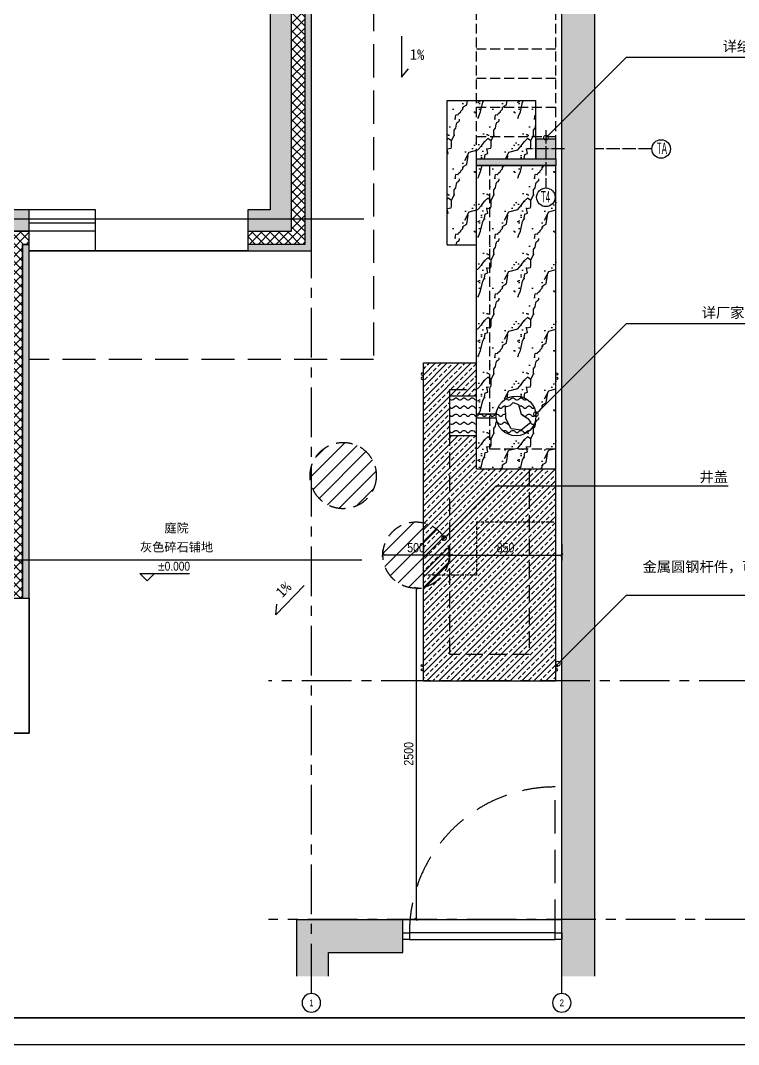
# Model space of a CAD drawing. Extents: x 9928 to 93764, y -101273 to -34887.
# Drawn here: x 26047 to 31467, y -70437 to -62708 of the extents above; entities that cross this region are included whole.
import ezdxf
from ezdxf import colors
from ezdxf.entities.mleader import LeaderData, LeaderLine
from ezdxf.enums import TextEntityAlignment as Align
from ezdxf.math import Vec2, Vec3

# ---------------------------------------------------------------- set-up
doc = ezdxf.new("R2010")
doc.units = 0
doc.header["$LTSCALE"] = 1000
doc.header["$MEASUREMENT"] = 0
for name, pattern in [('CENTER', [2, 1.25, -0.25, 0.25, -0.25]), ('DASH', [0.35, 0.25, -0.1]), ('DOTE', [2.4200000000000004, 2, -0.2, 0.02, -0.2]), ('HIDDEN', [0.375, 0.25, -0.125])]:
    doc.linetypes.add(name, pattern=pattern)
doc.layers.add('_0', color=7, linetype='Continuous', lineweight=25)
for name, color, linetype in [('A', 163, 'CENTER'), ('A-ANNO-DIMS', 6, 'Continuous'), ('A-ANNO-NOTE', 4, 'Continuous'), ('A-ANNO-SYMB', 4, 'Continuous'), ('A-DOOR-FULL', 25, 'Continuous'), ('A-DOOR-SWNG', 21, 'HIDDEN'), ('A-FLOR-HRAL', 42, 'Continuous'), ('A-FLOR-OVHD', 111, 'HIDDEN'), ('A-FLOR-STRS', 54, 'Continuous'), ('A-FURN-PATT-251', 251, 'Continuous'), ('A-PRTN-PRHT', 216, 'Continuous'), ('A-SECT-005', 5, 'Continuous'), ('A-SECT-PATT-250', 250, 'Continuous'), ('A-WALL-FULL', 5, 'Continuous'), ('GL', 131, 'Continuous'), ('S-COLS', 5, 'Continuous'), ('S-GRID-IDEN', 4, 'Continuous'), ('SPACE_HATCH', 8, 'Continuous'), ('设备', 150, 'Continuous')]:
    doc.layers.add(name, color=color, linetype=linetype)
doc.layers.add('A-ANNO-NPLT', color=250, linetype='Continuous', plot=False)
doc.styles.add('DIM', font='ARIALN.TTF')
doc.styles.add('DIM_T3', font='ARIALN.TTF')
doc.styles.add('EN', font='ARIALN.TTF')
doc.styles.add('EN1', font='ARIALN.TTF')
doc.styles.add('MATERAL LIST-A1$0$MATERAL LIST-A1$0$EN1', font='ARIALN.TTF', dxfattribs={"height": 2.5})
doc.styles.get("Standard").update_dxf_attribs({"font": 'gbenor.shx', "bigfont": 'gbcbig.shx'})
doc.dimstyles.new('_TCH_ARCH&&20', dxfattribs={"dimtxt": 70, "dimasz": 20, "dimexe": 40, "dimexo": 40, "dimgap": 20, "dimtad": 1, "dimdec": 0, "dimzin": 0, "dimdsep": 46, "dimtxsty": 'DIM_T3', "dimblk": 'ARCHTICK', "dimcen": 0.09, "dimclrd": 6, "dimclre": 6, "dimclrt": 6, "dimazin": 2, "dimtfac": 1, "dimtdec": 0, "dimtix": 1, "dimtmove": 2, "dimatfit": 3, "dimfxl": 100, "dimfxlon": 1, "dimtolj": 1, "dimtzin": 0, "dimarcsym": 0})
pattern_1 = [(135, (672692.5718079081, -481348.9281576447), (-33.67596045400934, -33.67596045400931), []), (225, (672692.5718079081, -481348.9281576447), (33.67596045400931, -33.67596045400934), [])]

# ---------------------------------------------------------------- blocks, each defined once
blk = doc.blocks.new('DFGHFGH')
at = {"layer": 'A-ANNO-NOTE'}
blk.add_line((367305.1398578188, -290440.9322676747), (368431.1351320925, -290440.9322676747), dxfattribs=at)
blk.add_lwpolyline([(367305.1398578188, -290440.9322676747), (367471.3898578179, -290607.1822676723), (367637.6398578185, -290440.9322676747)], dxfattribs=at)
at = {"layer": 'A-ANNO-NOTE', "style": 'EN'}
blk.add_attdef('±0.000', (367715.9070768903, -290376.4003505729), '', height=200, dxfattribs=at)
blk = doc.blocks.new('_DotSmall')
at = {"color": 0, "linetype": 'ByBlock', "const_width": 0.5}
blk.add_lwpolyline([(-0.0625, 0, 1), (0.0625, 0, 1)], format="xyb", close=True, dxfattribs=at)
blk = doc.blocks.new('dooe')
at = {"layer": 'A-DOOR-FULL', "color": 251}
for points in [[(11219.12877737319, -62042.03783874302), (11269.12877737319, -62042.03783874302), (11269.12877737319, -62092.03783874302), (11219.12877737319, -62092.03783874302)], [(11269.12877737319, -62092.03783874302), (12369.12879080161, -62092.03783874302), (12369.12879080161, -62042.03783874302), (11269.12877737319, -62042.03783874302)], [(12369.12879080161, -62042.03783874302), (12419.12879080161, -62042.03783874302), (12419.12879080161, -62092.03783874302), (12369.12879080161, -62092.03783874302)]]:
    blk.add_lwpolyline(points, close=True, dxfattribs=at)
at = {"layer": 'A-DOOR-SWNG', "color": 251}
blk.add_line((12369.12879080161, -62042.03783874302), (12369.12879080161, -60942.0378253146), dxfattribs=at)
blk.add_arc((12369.12879080161, -62042.03783874302), 1100.000013428424, 90, 180, dxfattribs=at)
blk = doc.blocks.new('alsidufhaSD9F83')
at = {"layer": 'A-FLOR-HRAL', "color": 1}
for centre in [(18134.90422917083, -88276.09033610918), (18134.90422917083, -88308.09033610918)]:
    blk.add_circle(centre, 8, dxfattribs=at)
blk = doc.blocks.new('asldiufhasdfaser9r')
at = {"layer": 'A-FURN-PATT-251'}
h = blk.add_hatch(dxfattribs=at)
h.set_pattern_fill('ANSI37', color=256, scale=30, angle=89.99999999999999)
h.set_pattern_definition(pattern_1)
h.paths.add_polyline_path([(39038.91674408416, -82317.09193252161), (39038.91674408369, -84997.09025850653), (38708.91674408416, -84997.09025850653), (38708.91674408416, -85097.09025850653), (39138.91674408416, -85097.09025850653), (39138.91674408416, -82317.08858449146)])
h = blk.add_hatch(color=256, dxfattribs=at)
h.dxf.hatch_style = 1
h.paths.add_polyline_path([(39038.91674408416, -84997.09025850653), (39038.91674408416, -82317.09025850653), (38878.91674408416, -82317.09025850653), (38878.91674408416, -84837.09025850653), (38708.91674408416, -84837.09025850653), (38708.91674408416, -84997.09025850653)])
h = blk.add_hatch(color=256, dxfattribs=at)
h.dxf.hatch_style = 1
h.paths.add_polyline_path([(39138.91674408416, -85097.09025850653), (38708.91674408416, -85097.09025850653), (38708.91674408416, -85147.09025850653), (39188.91674408416, -85147.09025850653), (39188.91674408416, -82317.09025850653), (39138.91674408416, -82317.09025850653)])
h = blk.add_hatch(color=256, dxfattribs=at)
h.dxf.hatch_style = 1
h.paths.add_polyline_path([(36908.91674408404, -84997.09025850653), (37058.91674408404, -84997.090258507), (37058.91674408404, -84837.090258507), (36708.91674408404, -84837.09025850653), (36708.91674408404, -87767.09025850653), (36908.91674408404, -87767.09025850653)])
h = blk.add_hatch(dxfattribs=at)
h.set_pattern_fill('ANSI37', color=256, scale=30, angle=89.99999999999999)
h.set_pattern_definition(pattern_1)
h.paths.add_polyline_path([(37058.91674408404, -85097.09025850653), (37058.91674408404, -84997.090258507), (36908.91674408404, -84997.090258507), (36908.91674408416, -87767.09025850653), (37008.91674408404, -87767.09025850653), (37008.91674408404, -85097.09025850653)])
h = blk.add_hatch(color=256, dxfattribs=at)
h.dxf.hatch_style = 1
h.paths.add_polyline_path([(37058.91674408404, -85097.09025850653), (37008.91674408404, -85097.09025850653), (37008.91674408404, -87767.09025850653), (37058.91674408404, -87767.09025850653)])
for p, q in [((37558.91674408416, -84837.090258507), (37058.91674408404, -84837.090258507)), ((37558.91674408416, -85147.09025850653), (37558.91674408416, -84837.090258507)), ((38708.91674408416, -84837.09025850653), (38708.91674408416, -85147.09025850653)), ((37558.91674408416, -84937.090258507), (37058.91674408404, -84937.090258507)), ((37558.91674408416, -84997.090258507), (37058.91674408404, -84997.090258507)), ((38708.91674408416, -85147.09025850653), (37058.91674408404, -85147.09025850653))]:
    blk.add_line(p, q, dxfattribs=at)
for points in [[(39038.91674408416, -84997.09025850653), (39038.91674408416, -82317.09025850653), (38878.91674408416, -82317.09025850653), (38878.91674408416, -84837.09025850653), (38708.91674408416, -84837.09025850653), (38708.91674408416, -84997.09025850653)], [(39138.91674408416, -85097.09025850653), (38708.91674408416, -85097.09025850653), (38708.91674408416, -85147.09025850653), (39188.91674408416, -85147.09025850653), (39188.91674408416, -82317.09025850653), (39138.91674408416, -82317.09025850653)], [(36908.91674408404, -84997.09025850653), (37058.91674408404, -84997.090258507), (37058.91674408404, -84837.090258507), (36708.91674408404, -84837.09025850653), (36708.91674408404, -87767.09025850653), (36908.91674408404, -87767.09025850653)], [(37058.91674408404, -85097.09025850653), (37008.91674408404, -85097.09025850653), (37008.91674408404, -87767.09025850653), (37058.91674408404, -87767.09025850653)]]:
    blk.add_lwpolyline(points, close=True, dxfattribs=at)
for points in [[(37058.91674408404, -85097.09025850653), (37058.91674408404, -84997.090258507), (36908.91674408404, -84997.090258507), (36908.91674408416, -87767.09025850653), (37008.91674408404, -87767.09025850653), (37008.91674408404, -85097.09025850653), (37058.91674408404, -85097.09025850653)], [(37058.91674408404, -87767.09025850653), (37058.91674408404, -88787.09025850653), (36301.91840801075, -88787.09025850653)]]:
    blk.add_lwpolyline(points, dxfattribs=at)
blk = doc.blocks.new('zw2')
at = {"layer": 'SPACE_HATCH'}
h = blk.add_hatch(color=256, dxfattribs=at)
h.dxf.hatch_style = 1
h.paths.add_polyline_path([(41709.29113947239, -78137.23326459917), (41859.29113947239, -78137.23326459917), (41859.29113947239, -77987.23326459917), (41709.29113947239, -77987.23326459917)])
at = {"layer": 'S-COLS'}
blk.add_lwpolyline([(41709.29113947239, -78137.23326459917), (41859.29113947239, -78137.23326459917), (41859.29113947239, -77987.23326459917), (41709.29113947239, -77987.23326459917)], close=True, dxfattribs=at)
blk = doc.blocks.new('alisdhuflaisduhfalsidfhu')
at = {"layer": 'A-FURN-PATT-251'}
h = blk.add_hatch(color=256, dxfattribs=at)
h.dxf.hatch_style = 1
h.paths.add_polyline_path([(42419.12879080161, -90621.12935117446), (42669.12879080161, -90621.12935117444), (42669.12879080161, -77792.09036217959), (42419.12879080161, -77792.09038825001)])
h = blk.add_hatch(dxfattribs=at)
h.set_pattern_fill('大理石', color=256, scale=100)
h.set_pattern_definition([(41.98721249999999, (249.9999989999997, 34.28571300000476), (599.99999117812, 450.0000098416756), [9.609732, -2008.43385]), (68.19859050000001, (107.1428579999993, 19.28571300000476), (299.999999816932, 900.0000004074368), [34.618917, -2388.70524]), (60.9453959, (99.99999899999966, 2.142857999999251), (299.9999798728709, 450.0000127730017), [14.708043, -3073.9809]), (90, (107.1428579999993, 15), (300, -1.83697019872103e-14), [4.285713, -445.71426]), (71.5650511, (247.1428559999986, 25.71428699999524), (6.053691548046913e-07, 450.0000009247225), [9.035079, -939.6482100000001]), (171.469234, (247.1428559999986, 25.71428699999524), (-299.9999990186287, 2.784009117684505e-06), [14.445534, -3019.1166]), (79.2157021, (227.1428579999993, -2.142840000000433), (300.0000014901249, 1800.00000083226), [30.53937, -3176.0943]), (62.13299610000001, (1.428570000000036, 135), (1199.999985418249, 2250.000008799872), [70.294569, -14691.5649]), (0, (5.748825000002398, 200.9781119999971), (0, 450), [0, -300]), (64.9831065, (200.0000010000003, 282.8571420000007), (600.0000015219837, 1349.999999089018), [47.29413, -4918.5894]), (81.43911040000002, (315.7142850000018, 105), (599.9999989669757, 4049.999974461226), [67.177044, -14040.0018]), (82.8749836, (150, 145.7142869999952), (299.9999819763067, 2250.000002253861), [34.55253299999966, -7221.479399999956]), (76.75948000000002, (120, 51.42857099999674), (300.0000029161208, 1349.999998961935), [74.846781, -7784.065200000001]), (0, (73.23301799999899, 51.6482279999982), (0, 450), [0, -300]), (0, (78.05337599999984, 46.83111899999494), (0, 450), [0, -300]), (0, (111.795428999998, 70.91660100000445), (0, 450), [0, -300]), (0, (102.154892999999, 123.9046170000001), (0, 450), [0, -300]), (59.0362434, (137.1428579999993, 124.2857130000048), (299.9999761029042, 450.0000129045423), [24.98979299999982, -5222.866799999955]), (0, (149.9709299999995, 144.8833379999996), (0, 450), [0, -300]), (0, (111.795428999998, 128.7217260000034), (0, 450), [0, -300]), (0, (126.2563200000004, 157.6242539999948), (0, 450), [0, -300]), (0, (111.795428999998, 114.2704620000004), (0, 450), [0, -300]), (50.1944289, (285.7142850000018, 83.57142900000326), (300.0000002179789, 450.0000001953454), [11.157501, -2331.9174]), (90, (285.7142850000018, 70.71428699999524), (300, -1.83697019872103e-14), [12.857142, -437.1428400000001]), (43.6677801, (270, 55.71428699999524), (900.0000006804898, 899.9999982448678), [21.724152, -4540.3476]), (90, (270, 51.42857099999674), (300, -1.83697019872103e-14), [4.285713, -445.71426]), (39.805571, (257.1428579999993, 40.71428699999524), (599.9999856746831, 450.0000177069564), [16.73624999999982, -3497.876099999978]), (0, (213.0217649999977, 70.91660100000445), (0, 450), [0, -300]), (0, (286.3716600000007, 84.50926800000161), (0, 450), [0, -300]), (0, (286.3716600000007, 84.50926800000161), (0, 450), [0, -300]), (29.35775349999999, (292.8571440000014, 92.14285799999925), (899.9999981779935, 450.0000026611431), [26.225085, -2727.40887]), (0, (285.3263159999988, 114.2704620000004), (0, 450), [0, -300]), (146.309932, (200.0000010000003, 282.8571420000007), (-600.0000036882941, 449.9999922172519), [30.904725, -3214.0914]), (8.13010235, (167.1428579999993, 222.8571420000007), (2999.999978876511, 449.9999973302229), [30.304575, -6333.6564]), (47.8624052, (99.99999899999966, 214.2857130000048), (1200.000000529963, 1349.999998748057), [40.45657799999965, -8455.42469999991]), (14.6208739, (34.28571299999749, 197.1428579999993), (1799.999995041147, 450.0000187722061), [67.913511, -7063.005]), (0, (58.77212700000018, 225.0635970000003), (0, 450), [0, -300]), (18.4349488, (154.2857129999975, 180), (1200.000000116134, 449.9999985472784), [13.55262, -2832.49725]), (16.6992442, (167.1428579999993, 184.2857130000048), (299.9999939969995, 2.482127584579885e-05), [7.457361, -1558.58859]), (101.093723, (174.2857139999978, 186.4285709999967), (-600.0000052438539, 3149.99997052101), [37.122246, -7758.549599999999]), (0, (135.8969460000008, 205.7952240000013), (0, 450), [0, -300]), (0, (166.9850159999987, 223.700966999997), (0, 450), [0, -300]), (0, (126.2563200000004, 172.0755839999983), (0, 450), [0, -300]), (0, (87.69391200000246, 268.4174550000025), (0, 450), [0, -300]), (0, (73.23301799999899, 249.1490820000035), (0, 450), [0, -300]), (44.1449026, (150, 276.4285709999967), (900.000001541593, 899.9999999680417), [33.843879, -7073.370600000001]), (54.58294469999999, (127.1428559999986, 244.2857130000048), (300.0000008416018, 449.9999982269276), [39.441252, -8243.2212]), (0, (150.403548000002, 276.7263899999962), (0, 450), [0, -300]), (0, (106.9751610000021, 253.9661909999995), (0, 450), [0, -300]), (0, (150.403548000002, 276.7263899999962), (0, 450), [0, -300]), (0, (127.1894699999975, 243.5854680000048), (0, 450), [0, -300]), (75.0685828, (197.1428579999993, 227.1428579999993), (300.0000000076548, 1350.000000404008), [11.088696, -2317.5375]), (90, (200.0000010000003, 237.8571420000007), (300, -1.83697019872103e-14), [45, -405]), (50.1944289, (252.8571420000007, 426.4285709999967), (300.0000002179789, 450.0000001953454), [11.157501, -2331.9174]), (0, (169.6390859999992, 331.0396889999975), (0, 450), [0, -300]), (0, (179.2796220000018, 326.2225800000015), (0, 450), [0, -300]), (0, (140.717303999998, 335.8567350000012), (0, 450), [0, -300]), (0, (188.9202480000022, 388.8448139999964), (0, 450), [0, -300]), (53.1301023, (219.9999989999997, 362.1428579999993), (300.0000004253401, 449.99999971644), [21.428571, -4478.571300000001]), (90, (219.9999989999997, 325.7142869999952), (300, -1.83697019872103e-14), [36.428571, -413.57142]), (0, (220.045775999999, 326.4377039999963), (0, 450), [0, -300]), (23.1985905, (242.8571430000011, 422.1428579999993), (900.0000005959786, 450.0000002269674), [10.87967699999991, -2273.852249999978]), (66.037511, (240, 415.7142869999952), (300.0000000400112, 899.9999993981576), [7.034898, -1470.29376]), (66.037511, (237.1428569999989, 409.2857130000048), (300.0000000400112, 899.9999993981576), [7.034898, -1470.29376]), (81.86989759999999, (232.8571440000014, 379.2857130000048), (300.0000012968818, 2250.00000022703), [30.30457499999983, -6333.656399999955]), (90, (260.0000010000003, 435), (300, -1.83697019872103e-14), [10.714287, -439.2857099999999]), (0, (227.0467769999996, 450), (0, 450), [0, -300])])
edge = h.paths.add_edge_path()
edge.add_line((42374.1287908016, -84502.09020392693), (41774.12879080161, -84502.09020392693))
edge.add_line((41774.12879080161, -84502.09020392693), (41774.12879080161, -86372.09033611028))
edge.add_line((41774.12879080161, -86372.09033611028), (41925.46810332841, -86372.09033611028))
edge.add_arc((42074.1287908016, -86392.09033611028), 150.0000000000028, 0, 172.3377443392341, ccw=False)
edge.add_arc((42074.1287908016, -86392.09033611028), 150, -172.33774433923406, 0, ccw=False)
edge.add_line((41925.46810332841, -86412.09033611028), (41774.12879080161, -86412.09033611028))
edge.add_line((41774.12879080161, -86412.09033611028), (41774.12879080161, -86792.09033610897))
edge.add_line((41774.12879080161, -86792.09033610897), (42374.1287908016, -86792.09033610897))
edge.add_line((42374.1287908016, -86792.09033610897), (42374.1287908016, -84502.09020392693))
h.paths.add_polyline_path([(41774.12879080161, -84452.09020392693), (42224.12879080159, -84452.09020392693), (42224.12879080159, -84012.09020392688), (41554.12879085008, -84012.09020392693), (41554.12879085008, -85101.60664689605), (41774.1287908016, -85101.60664689605)])
h = blk.add_hatch(color=253, dxfattribs=at)
h.dxf.hatch_style = 1
h.paths.add_polyline_path([(41774.12879080161, -84452.09020392693), (42374.12879080161, -84452.09020392693), (42374.12879080161, -84502.09020392693), (41774.12879080161, -84502.09020392693)])
h = blk.add_hatch(dxfattribs=at)
h.set_pattern_fill('ANSI33', color=256, scale=20)
h.set_pattern_definition([(45, (0, 0), (-44.90128060534577, 44.90128060534577), []), (45, (44.90129999999772, 0), (-44.90128060534577, 44.90128060534577), [31.75, -15.875])])
h.paths.add_polyline_path([(42374.1287908016, -86792.09033610897), (41774.12879080161, -86792.09033610897), (41774.12879080161, -86542.09033611028), (41574.12879080161, -86542.09033611028), (41574.12879080161, -86242.09033610918), (41774.12879080161, -86242.09033610918), (41774.12879080161, -85992.09033610916), (41374.12879080161, -85992.09033610918), (41374.12879080161, -87592.09033610918), (41774.12879080161, -87592.09033610918), (41774.12879080161, -87192.09033610918), (42374.12879080161, -87192.09033610918)])
h.paths.add_polyline_path([(42374.12879080161, -87192.09033610918), (41774.12879080161, -87192.09033610918), (41774.12879080161, -87592.09033610918), (41374.12879080161, -87592.09033610918), (41374.12879080161, -88392.09033610918), (42374.12879080161, -88392.09033610918)])
h = blk.add_hatch(dxfattribs=at)
h.set_pattern_fill('水域', color=256, scale=30)
h.set_pattern_definition([(0, (42074.1287908016, -86392.09033611028), (0, 61.41732089999999), [7.6771656, -53.74015800000001]), (26.56505119999999, (42081.8059564016, -86392.09033611028), (61.41732442032296, 5.612272047095246e-07), [8.5833306, -128.749974]), (333.4349488, (42127.8689500016, -86388.25175331028), (61.41732468865112, -2.457092862506727e-08), [8.5833306, -128.749974]), (45, (42089.4831220016, -86388.25175331028), (0, 61.41732360015757), [10.8571515, -76.000056]), (135, (42127.8689500016, -86388.25175331028), (-61.41732360015756, 6.661338147750939e-15), [10.8571515, -76.000056]), (26.56505119999999, (42097.1602876016, -86380.57458771029), (61.41732442032296, 5.612272047095246e-07), [8.5833306, -128.749974]), (333.4349488, (42112.5146188016, -86376.73600491029), (61.41732468865112, -2.457092862506727e-08), [8.5833306, -128.749974]), (0, (42104.8374532016, -86376.73600491029), (0, 61.41732089999999), [7.6771656, -53.74015800000001])])
h.paths.add_polyline_path([(41774.12879080161, -86242.09033610918), (41574.12879080161, -86242.09033610918), (41574.12879080161, -86542.09033611028), (41774.12879080161, -86542.09033611028)])
edge = h.paths.add_edge_path()
edge.add_arc((41969.66765982207, -86388.59659602454), 45.6726921852619, 165.4083305474041, 184.3871357352809, ccw=False)
edge.add_line((41925.46810332841, -86377.09033611028), (41774.12879080161, -86377.09033611028))
edge.add_line((41774.12879080161, -86377.09033611028), (41774.12879080161, -86407.09033611028))
edge.add_line((41774.12879080161, -86407.09033611028), (41925.46810332841, -86407.09033611028))
edge.add_arc((41969.66765982207, -86395.58407619603), 45.67269218526398, 175.6128642647191, 194.5916694525959, ccw=False)
edge = h.paths.add_edge_path()
edge.add_arc((42074.1287908016, -86392.09033611028), 150, 0, 360)
h.paths.add_polyline_path([(41994.40315324867, -86323.2269161278), (42028.58961788392, -86312.83984175709), (42052.72094034481, -86289.88757479482), (42091.76789974344, -86306.47379945841), (42113.38594603969, -86378.68051350035), (42161.81668604336, -86411.51633810089), (42185.61894964676, -86441.86724726156), (42113.04590311625, -86498.78161430333), (42036.97399681972, -86488.6090819303), (41995.58083758042, -86410.53842196468)], flags=16)
h = blk.add_hatch(color=256, dxfattribs=at)
h.dxf.hatch_style = 1
h.paths.add_polyline_path([(40419.12877735249, -90621.12935117443), (40659.12877921639, -90621.12935117444), (40659.12877921639, -90442.09033610918), (41219.12877921639, -90442.09033610918), (41219.12877921639, -90192.09033610918), (40419.12877735249, -90192.09033610918)])
at = {"layer": '设备', "linetype": 'HIDDEN', "ltscale": 0.25}
h = blk.add_hatch(dxfattribs=at)
h.set_pattern_fill('ANSI31', color=256, scale=50)
h.set_pattern_definition([(45, (-12921.65299644903, 0), (-56.12660075668221, 56.12660075668221), [])])
edge = h.paths.add_edge_path()
edge.add_arc((41129.12879080174, -80292.0903361233), 250, 0, 360)
edge = h.paths.add_edge_path()
edge.add_arc((40769.1287926448, -86842.09041390709), 250, 0, 360)
edge = h.paths.add_edge_path()
edge.add_arc((41319.1287926448, -87442.0904139071), 250, 0, 360)
at = {"layer": 'A-FLOR-OVHD', "linetype": 'DASH', "ltscale": 0.3}
for p, q in [((41774.12879080157, -84452.09020392691), (41774.12879080162, -83132.0902036548)), ((42374.12879080151, -84452.09020392693), (42374.12879080162, -83132.0902036548)), ((41774.12879080161, -83622.09020392693), (42374.12879080161, -83622.09020392693)), ((41774.12879080161, -83842.09020392693), (42374.12879080161, -83842.09020392693)), ((41774.12879080162, -84062.09020392691), (42374.12879080161, -84062.09020392693)), ((41774.12879080161, -84282.09020392693), (42374.12879080161, -84282.09020392693))]:
    blk.add_line(p, q, dxfattribs=at)
at = {"layer": 'A-FLOR-STRS'}
for p, q in [((41554.12879085008, -85101.60664689605), (41554.12879085008, -84012.09020392693)), ((41554.12879085008, -84012.09020392693), (42224.12879080159, -84012.09020392688)), ((42224.12879080159, -84452.09020392691), (42224.12879080159, -84012.09020392688)), ((41774.12879080161, -86792.09033610897), (41774.12879080161, -84502.09020392693)), ((41774.12879080161, -84502.09020392693), (42374.12879080161, -84502.09020392693)), ((42374.12879080161, -88392.09033610918), (42374.12879080161, -84502.09020392693)), ((41554.12879085008, -85101.60664689605), (41774.12879080161, -85101.60664689605)), ((41374.12879080161, -88392.09033610918), (41374.12879080161, -85992.09033610918)), ((41374.12879080161, -85992.09033610918), (41774.12879080161, -85992.09033610916)), ((41574.12879080161, -86542.09033611027), (41574.12879080161, -86242.09033610918)), ((41774.12879080161, -86242.09033610918), (41574.12879080161, -86242.09033610918)), ((41774.12879080161, -86377.09033611028), (41924.88067523561, -86377.09033611028)), ((41774.12879080161, -86407.09033611028), (41924.88067523561, -86407.09033611028)), ((41774.12879080161, -86542.09033611028), (41574.12879080161, -86542.09033611028)), ((41774.12879080161, -86792.09033610897), (42374.12879080161, -86792.09033610897)), ((41374.12879080161, -88392.09033610918), (42374.12879080161, -88392.09033610918))]:
    blk.add_line(p, q, dxfattribs=at)
at = {"layer": 'A-FLOR-STRS', "linetype": 'DASH', "ltscale": 0.3}
for p, q in [((41874.12879080161, -84502.09020392693), (41874.12879080161, -86642.09033610899)), ((42374.1287908016, -86642.09033610899), (41874.12879080162, -86642.09033610899))]:
    blk.add_line(p, q, dxfattribs=at)
at = {"layer": 'A-FLOR-STRS', "color": 251}
blk.add_line((41219.12877921639, -90192.09033610916), (42419.12879264481, -90192.09033610918), dxfattribs=at)
at = {"layer": 'A-FLOR-STRS', "linetype": 'DASH', "ltscale": 0.5}
blk.add_lwpolyline([(42174.12879080161, -86792.09033610897), (42174.12879080161, -88192.09033610918), (41574.12879080161, -88192.09033610918), (41574.12879080161, -86192.09033610918), (41774.12879080161, -86192.09033610918)], dxfattribs=at)
at = {"layer": 'A-FLOR-STRS'}
blk.add_circle((42074.1287908016, -86392.09033611028), 150, dxfattribs=at)
at = {"layer": 'A-FURN-PATT-251', "linetype": 'DASH', "ltscale": 0.1}
for p, q in [((41774.12879080161, -87192.09033610918), (42374.12879080161, -87192.09033610918)), ((41774.12879080161, -87192.09033610918), (41774.12879080161, -87592.09033610918)), ((41374.12879080161, -87592.09033610918), (41774.12879080161, -87592.09033610918))]:
    blk.add_line(p, q, dxfattribs=at)
at = {"layer": 'A-PRTN-PRHT'}
blk.add_lwpolyline([(41774.12879080161, -84452.09020392693), (42374.12879080161, -84452.09020392693), (42374.12879080161, -84502.09020392693), (41774.12879080161, -84502.09020392693)], close=True, dxfattribs=at)
at = {"layer": 'A-SECT-PATT-250'}
blk.add_lwpolyline([(41994.40315324867, -86323.2269161278), (42028.58961788392, -86312.83984175709), (42052.72094034481, -86289.88757479482), (42091.76789974344, -86306.47379945841), (42113.38594603969, -86378.68051350035), (42161.81668604336, -86411.51633810089), (42185.61894964676, -86441.86724726156), (42113.04590311625, -86498.78161430333), (42036.97399681972, -86488.6090819303), (41995.58083758042, -86410.53842196468)], close=True, dxfattribs=at)
at = {"layer": 'A-WALL-FULL'}
for p, q in [((40529.12879080161, -85147.09025850642), (40529.12879080161, -77792.09033610918)), ((42419.12879080161, -90621.12935117446), (42419.12879080161, -77792.09033610918)), ((42669.12879080161, -90621.12935117446), (42669.12879080161, -77792.09033610918)), ((38399.12879080161, -88787.09025850642), (38399.12879080161, -85147.09025850642)), ((38399.12879080161, -85147.09025850642), (40529.12879080161, -85147.09025850642)), ((37642.13045472834, -88787.09025850642), (38399.12879080161, -88787.09025850642)), ((40419.12877735249, -90621.12935117446), (40419.12877735249, -90192.09033610918)), ((40419.12877735249, -90192.09033610918), (41219.12877921639, -90192.09033610918)), ((41219.12877921639, -90442.09033610918), (41219.12877921639, -90192.09033610918)), ((40659.12877921639, -90621.12935117446), (40659.12877921639, -90442.09033610918)), ((40659.12877921639, -90442.09033610918), (41219.12877921639, -90442.09033610918))]:
    blk.add_line(p, q, dxfattribs=at)
at = {"layer": 'SPACE_HATCH', "linetype": 'DASH'}
for p, q in [((40999.12879080196, -82887.09025839897), (40999.12879080196, -85967.09025850642)), ((40999.12879080196, -85967.09025850642), (38399.12879009538, -85967.09025850642))]:
    blk.add_line(p, q, dxfattribs=at)
at = {"layer": '设备', "linetype": 'HIDDEN', "ltscale": 0.5}
for centre in [(40769.1287926448, -86842.09041390709), (41319.1287926448, -87442.0904139071)]:
    blk.add_circle(centre, 250, dxfattribs=at)
blk.add_blockref('zw2', (514.8376513292169, -6314.856939327758))
at = {"color": 251}
blk.add_blockref('dooe', (30000.0000018432, -28250.05249736615), dxfattribs=at)
at = {"layer": '_0', "color": 6}
blk.add_blockref('asldiufhasdfaser9r', (1340.212046717585, 0), dxfattribs=at)
at = {"layer": 'A-SECT-005', "color": 2, "xscale": -1, "rotation": 180}
blk.add_blockref('alsidufhaSD9F83', (23231.22456163078, -174384.1806722184), dxfattribs=at)
at = {"layer": 'A-SECT-005', "color": 2, "rotation": 180}
blk.add_blockref('alsidufhaSD9F83', (60517.03301997244, -174384.1806722184), dxfattribs=at)
at = {"layer": 'A-SECT-005', "color": 2}
blk.add_blockref('alsidufhaSD9F83', (23231.22456163078, 0), dxfattribs=at)
at = {"layer": 'A-SECT-005', "color": 2, "xscale": -1}
blk.add_blockref('alsidufhaSD9F83', (60517.03301997244, 0), dxfattribs=at)
blk = doc.blocks.new('_ArchTick')
at = {"color": 0, "linetype": 'ByBlock', "const_width": 0.4}
blk.add_lwpolyline([(-0.5, -0.5), (0.5, 0.5)], dxfattribs=at)
blk = doc.blocks.new('*D260')
at = {"layer": 'A-ANNO-DIMS', "color": 6, "lineweight": -2, "transparency": 16777216}
for p, q in [((30133.41048662743, -66660.5149667021), (30133.41048662743, -66782.80292232256)), ((29283.41048847062, -66742.80292232256), (29283.41048847062, -66702.80292232256)), ((29283.41048847062, -66742.80292232256), (30133.41048662743, -66742.80292232256))]:
    blk.add_line(p, q, dxfattribs=at)
at = {"layer": 'Defpoints', "color": 0, "transparency": 16777216}
for p in [(30133.41048662743, -66620.5149667021), (29283.41048847062, -66742.80292232257), (30133.41048662743, -66742.80292232256)]:
    blk.add_point(p, dxfattribs=at)
at = {"layer": 'A-ANNO-DIMS', "color": 6, "lineweight": -2, "transparency": 16777216, "xscale": 20, "yscale": 20, "zscale": 20, "rotation": 180}
blk.add_blockref('_ArchTick', (29283.41048847062, -66742.80292232256), dxfattribs=at)
at = {"layer": 'A-ANNO-DIMS', "color": 6, "lineweight": -2, "transparency": 16777216, "xscale": 20, "yscale": 20, "zscale": 20}
blk.add_blockref('_ArchTick', (30133.41048662743, -66742.80292232256), dxfattribs=at)
at = {"layer": 'A-ANNO-DIMS', "color": 6, "transparency": 16777216, "insert": (29708.41048754902, -66687.06281318204), "char_height": 70, "attachment_point": 5, "style": 'DIM_T3'}
blk.add_mtext('\\A1;850', dxfattribs=at)
blk = doc.blocks.new('*D261')
at = {"layer": 'A-ANNO-DIMS', "color": 6, "lineweight": -2, "transparency": 16777216}
for p, q in [((29033.41048847075, -66992.8029223226), (29073.41048847075, -66992.8029223226)), ((29033.41048847075, -66992.8029223226), (29033.41048847075, -69492.80284452466)), ((29033.41048847075, -69492.80284452466), (29073.41048847075, -69492.80284452466))]:
    blk.add_line(p, q, dxfattribs=at)
at = {"layer": 'Defpoints', "color": 0, "transparency": 16777216}
for p in [(29033.41048847063, -66992.8029223226), (29033.4104884706, -69492.80284452466), (29033.41048847075, -69492.80284452466)]:
    blk.add_point(p, dxfattribs=at)
at = {"layer": 'A-ANNO-DIMS', "color": 6, "lineweight": -2, "transparency": 16777216, "xscale": 20, "yscale": 20, "zscale": 20}
for p, rotation in [((29033.41048847075, -66992.8029223226), 90), ((29033.41048847075, -69492.80284452466), 270)]:
    blk.add_blockref('_ArchTick', p, dxfattribs=dict(at, rotation=rotation))
at = {"layer": 'A-ANNO-DIMS', "color": 6, "transparency": 16777216, "insert": (28977.6703793302, -68242.80288342362), "char_height": 70, "attachment_point": 5, "rotation": 90, "style": 'DIM_T3'}
blk.add_mtext('\\A1;2500', dxfattribs=at)
blk = doc.blocks.new('*D174')
at = {"layer": 'A-ANNO-DIMS', "color": 6, "lineweight": -2, "transparency": 16777216}
for p, q in [((28783.41048847062, -66742.80292232257), (28783.41048847062, -66702.80292232257)), ((29283.41048847062, -66742.80292232257), (28783.41048847062, -66742.80292232257)), ((29283.41048847062, -66742.80292232257), (29283.41048847062, -66702.80292232257))]:
    blk.add_line(p, q, dxfattribs=at)
at = {"layer": 'Defpoints', "color": 0, "transparency": 16777216}
for p in [(28783.41048847062, -66742.80292232257), (28783.41048847062, -66742.80292232257), (29283.41048847062, -66742.80292232257)]:
    blk.add_point(p, dxfattribs=at)
at = {"layer": 'A-ANNO-DIMS', "color": 6, "lineweight": -2, "transparency": 16777216, "xscale": 20, "yscale": 20, "zscale": 20, "rotation": 180}
blk.add_blockref('_ArchTick', (28783.41048847062, -66742.80292232257), dxfattribs=at)
at = {"layer": 'A-ANNO-DIMS', "color": 6, "lineweight": -2, "transparency": 16777216, "xscale": 20, "yscale": 20, "zscale": 20}
blk.add_blockref('_ArchTick', (29283.41048847062, -66742.80292232257), dxfattribs=at)
at = {"layer": 'A-ANNO-DIMS', "color": 6, "transparency": 16777216, "insert": (29033.41048847062, -66687.06281318206), "char_height": 70, "attachment_point": 5, "style": 'DIM_T3'}
blk.add_mtext('\\A1;500', dxfattribs=at)
blk = doc.blocks.new('alsidufhasdf')
at = {"layer": 'A-ANNO-NOTE', "const_width": 12.50000000000001, "flags": 128}
blk.add_lwpolyline([(-69970.80737563223, -65800.26053775947), (-69970.80737563223, -51475.26053775955), (-80015.80737563227, -51475.26053775955), (-80015.80737563227, -65800.26053775953)], close=True, dxfattribs=at)
at = {"layer": 'A-ANNO-NPLT'}
blk.add_lwpolyline([(-69795.8073756323, -66000.26053775947), (-69795.8073756323, -51300.26053775955), (-80190.80737563227, -51300.26053775953), (-80190.80737563227, -66000.26053775953)], close=True, dxfattribs=at)
blk = doc.blocks.new('TAG-COL')
blk.add_circle((0, 0), 4)
at = {"style": 'EN1'}
blk.add_attdef('NO', text='', height=2.1875, dxfattribs=at).set_placement((0.005650848150253296, 0.005645148456096649), align=Align.MIDDLE_CENTER)
blk = doc.blocks.new('ASLIDUFHASDF')
at = {"layer": 'A', "ltscale": 0.3}
for p, q in [((17297.90422917111, -90751.21583375928), (17297.90422917115, -76645.84426283941)), ((19187.90422917079, -90751.21583375894), (19187.90422917083, -76645.84426283906)), ((20600.47600463405, -88392.09033610918), (16974.34655467793, -88392.09033610918)), ((20645.47600463389, -90192.09033610918), (16974.34655467793, -90192.09033610918))]:
    blk.add_line(p, q, dxfattribs=at)
at = {"layer": 'S-GRID-IDEN'}
ref = blk.add_blockref('TAG-COL', (17297.81718396211, -90821.21577963878), dxfattribs=dict(at, xscale=-17.5, yscale=17.5, zscale=17.5, rotation=179.9287525087452))
ref.add_attrib('NO', '1', dxfattribs={"layer": '0', "height": 50, "rotation": 359.9287527976446, "style": 'EN1'}).set_placement((17297.81696128509, -90821.39483816635), align=Align.MIDDLE_CENTER)
ref = blk.add_blockref('TAG-COL', (19187.81718396179, -90821.21577963843), dxfattribs=dict(at, xscale=-17.5, yscale=17.5, zscale=17.5, rotation=179.9287525087452))
ref.add_attrib('NO', '2', dxfattribs={"layer": '0', "height": 50, "rotation": 359.9287527976446, "style": 'EN1'}).set_placement((19187.81696128477, -90821.394838166), align=Align.MIDDLE_CENTER)
blk = doc.blocks.new('TZ')
at = {"layer": 'GL', "color": 3, "linetype": 'DOTE', "ltscale": 0.05}
for p, q in [((14716.26266037949, -114189.6695619833), (14716.26266037949, -114472.430228097)), ((14716.26266037949, -114610.3694490155), (14716.26266037949, -114893.1301151292)), ((12899.66266037937, -114751.7497820723), (13320.26266015414, -114751.7497820723)), ((14862.64299343532, -114751.7497820723), (14579.8823273216, -114751.7497820723)), ((16132.86266037959, -114751.7497820723), (15712.26266060482, -114751.7497820723)), ((15341.26266037949, -116780.369448981), (15341.26266037949, -117063.1301150947)), ((15482.64299343635, -116921.7497820378), (15199.88232732264, -116921.7497820378)), ((16141.26266037959, -116921.7497820722), (15712.26266060482, -116921.7497820722)), ((13691.26266037949, -117430.3694490155), (13691.26266037949, -117713.1301151292)), ((12902.76296735511, -117572.2333388835), (13185.52363346883, -117572.2333388835)), ((13832.64299343635, -117571.7497820723), (13549.88232732264, -117571.7497820723)), ((16141.26266037959, -117572.2333388835), (15712.26266060482, -117572.2333388835)), ((13692.26266060482, -118023.1931803458), (13692.26266060482, -117740.4325142321)), ((14891.26266037949, -118390.3694490155), (14891.26266037949, -118736.4124962254)), ((15032.64299343635, -118531.7497820723), (14749.88232732264, -118531.7497820723)), ((16141.26266037959, -118531.7497820723), (15712.26266060482, -118531.7497820723)), ((15341.26266037949, -119350.3695813658), (15341.26266037949, -119633.1302474795)), ((15482.64299343635, -119491.7499144227), (15199.88232732264, -119491.7499144227)), ((16141.26266037959, -119491.7497820722), (15712.26266060482, -119491.7497820722)), ((15341.26266037948, -121070.3694490154), (15341.26266037948, -121506.4515682508)), ((15482.64299343634, -121211.7497820723), (15199.88232732262, -121211.7497820723)), ((16141.26266037959, -121211.7497820723), (15712.26266060482, -121211.7497820723))]:
    blk.add_line(p, q, dxfattribs=at)
at = {"layer": 'GL', "color": 3}
for centre, radius in [((14711.26266038053, -114119.6695619833), 70), ((12821.26266037937, -114751.7497820723), 78.39999999999999), ((16211.26266037959, -114751.7497820723), 78.39999999999999), ((16211.26266037959, -116921.7497820722), 70), ((12832.76296735511, -117572.2333388835), 70), ((16211.26266037959, -117572.2333388835), 70), ((13692.26266060482, -118093.1931803458), 70), ((16211.26266037959, -118531.7497820724), 70), ((14892.26266060482, -118806.4053530006), 70), ((16211.26266037959, -119491.7497820722), 70), ((16211.26266037959, -121211.7497820723), 70), ((15341.26266037948, -121576.447061465), 70)]:
    blk.add_circle(centre, radius, dxfattribs=at)
at = {"layer": 'GL', "color": 3, "style": 'DIM_T3', "width": 0.6}
for s, height, p in [('T2', 87.5, (14677.36496365857, -114159.0825055714)), ('TF', 98, (12776.91603077758, -114795.3152023998)), ('TF', 98, (16174.58882613417, -114795.3152023998)), ('TE', 87.5, (16178.51816551761, -116960.6474787931)), ('TD', 87.5, (12787.15139127575, -117611.1310356044)), ('TD', 87.5, (16178.51816551761, -117611.1310356044)), ('T1', 87.5, (13653.36496388389, -118132.606123934)), ('TC', 87.5, (16178.51816551761, -118570.6474787933)), ('T3', 87.5, (14853.36496388389, -118845.8182965887)), ('TB', 87.5, (16178.51816551761, -119530.6474787931)), ('TA', 87.5, (16178.51816551761, -121250.6474787932)), ('T4', 87.5, (15303.15927449052, -121615.8600050532))]:
    blk.add_text(s, height=height, dxfattribs=at).set_placement(p)

msp = doc.modelspace()

# ---------------------------------------------------------------- linework, layer by layer
at = {"layer": 'A-ANNO-DIMS'}
for p, q in [((28924.21204926392, -62827.901915451), (28924.21204926392, -63136.46470536341)), ((28924.21204926392, -63136.46470536341), (28975.45299077911, -63073.03448850934)), ((28189.26676845955, -66973.09619116657), (27974.08917072168, -67194.25133297946)), ((27974.08917072168, -67194.25133297946), (27981.59676423253, -67113.05612045316))]:
    msp.add_line(p, q, dxfattribs=at)

# ---------------------------------------------------------------- block references
msp.add_blockref('alisdhuflaisduhfalsidfhu', (-12285.71830417418, 20699.28749158453))
at = {"layer": '_0', "color": 6}
msp.add_blockref('ASLIDUFHASDF', (10945.50625745658, 20699.28749158453), dxfattribs=at)
at = {"layer": 'A-ANNO-DIMS', "xscale": 1.010204081632657, "yscale": 1.010204081632657, "zscale": 1.010204081632657}
msp.add_blockref('alsidufhasdf', (106188.7073565503, -3762.769682307306), dxfattribs=at)
at = {"layer": 'A-ANNO-NOTE', "xscale": 0.3333333333333334, "yscale": 0.3333333333333334, "zscale": 0.3333333333333334}
msp.add_blockref('DFGHFGH', (-95487.10055019849, 29932.06313253107), dxfattribs=at).add_auto_attribs({'±0.000': '±0.000'})
at = {"layer": 'GL'}
msp.add_blockref('TZ', (14672.14782624792, 57533.94706989803), dxfattribs=at)

# ---------------------------------------------------------------- texts
at = {"layer": 'A-ANNO-DIMS', "insert": (28986.50608472579, -62924.95336294643), "char_height": 79.99999999999994, "width": 178.0672838814531, "attachment_point": 1, "style": 'MATERAL LIST-A1$0$MATERAL LIST-A1$0$EN1'}
msp.add_mtext('{\\fSimSun|b0|i0|c134|p2;1%}', dxfattribs=at)
at = {"layer": 'A-ANNO-DIMS', "insert": (27965.44488716316, -67014.31910645233), "char_height": 79.99999999999994, "width": 178.0672838814531, "attachment_point": 1, "rotation": 45.784874920136936, "style": 'MATERAL LIST-A1$0$MATERAL LIST-A1$0$EN1'}
msp.add_mtext('{\\fSimSun|b0|i0|c134|p2;1%}', dxfattribs=at)
at = {"layer": 'A-ANNO-NOTE', "char_height": 67.5, "width": 711.4321467465546, "attachment_point": 1, "style": 'DIM'}
for s, insert in [('{\\fSimSun|b0|i0|c134|p2;庭院}', (27133.39682950705, -66505.25391026844)), ('{\\fSimSun|b0|i0|c134|p2;灰色碎石铺地}', (26949.44506790405, -66648.82839339356))]:
    msp.add_mtext(s, dxfattribs=dict(at, insert=insert))

# ---------------------------------------------------------------- dimensions: what is measured, and where the dimension line sits
at = {"layer": 'A-ANNO-DIMS'}
for base, p2, picture, middle in [((28783.41048847062, -66742.80292232257), (28783.41048847062, -66742.80292232257), '*D174', (29033.41048847062, -66687.06281318206)), ((30133.41048662743, -66742.80292232256), (30133.41048662743, -66620.5149667021), '*D260', (29708.41048754902, -66687.06281318204))]:
    dim = msp.add_linear_dim(base=base, p1=(29283.41048847062, -66742.80292232257), p2=p2, dimstyle='_TCH_ARCH&&20', dxfattribs=at)
    dim.commit()
    dim.dimension.update_dxf_attribs({"geometry": picture, "text_midpoint": middle})
dim = msp.add_linear_dim(base=(29033.41048847075, -69492.80284452466), p1=(29033.41048847062, -66992.80292232257), p2=(29033.41048847059, -69492.80284452463), angle=90, dimstyle='_TCH_ARCH&&20', dxfattribs=at)
dim.commit()
dim.dimension.update_dxf_attribs({"geometry": '*D261', "text_midpoint": (28977.6703793302, -68242.80288342362)})

# ---------------------------------------------------------------- leaders
at = {"layer": 'A-ANNO-NOTE'}
ml = msp.add_multileader_mtext('Standard', dxfattribs=at)
ml.set_content('{\\fSimSun|b0|i0|c134|p2;钢柱\\P详结构图纸}', color=256)
ml.set_leader_properties()
ml.set_arrow_properties(name='DOTSMALL')
ml.build(insert=Vec2(0, 0))
ml.multileader.update_dxf_attribs({"text_left_attachment_type": 5, "text_right_attachment_type": 5, "dogleg_length": 81.77318584100612, "arrow_head_size": 69.30000000000001})
ctx = ml.context
ctx.base_point, ctx.char_height, ctx.arrow_head_size, ctx.landing_gap_size, ctx.plane_origin, ctx.plane_x_axis, ctx.plane_y_axis = Vec3(31328.96901587916, -62984.30559040623), 78.75, 69.30000000000001, 4.724999999999998, Vec3(24070.58248228996, -64031.58338153012), Vec3(1, 2e-16), Vec3(-2e-16, 1)
ctx.left_attachment, ctx.right_attachment, ctx.text_align_type = 5, 5, 2
notes = []
notes.append((ctx, [(1, (1, 1, 0), (30621.90774074581, -62984.30559040623), (1, 2.000000000000005e-16), 707.0612751333531, [(0, [(30013.41048662741, -63592.80284452463)], 0, [])])]))
ctx.mtext.insert, ctx.mtext.text_direction, ctx.mtext.rotation, ctx.mtext.alignment, ctx.mtext.flow_direction = Vec3(31884.94401587916, -62732.15894236154), Vec3(1, 2e-16), 2e-16, 3, 5
ml = msp.add_multileader_mtext('Standard', dxfattribs=at)
ml.set_content('{\\fSimSun|b0|i0|c134|p2;跌水装置\\P详厂家二次深化}', color=256)
ml.set_leader_properties()
ml.set_arrow_properties(name='DOTSMALL')
ml.build(insert=Vec2(0, 0))
ml.multileader.update_dxf_attribs({"text_left_attachment_type": 5, "text_right_attachment_type": 5, "dogleg_length": 81.77318584100612, "arrow_head_size": 69.30000000000001})
ctx = ml.context
ctx.base_point, ctx.char_height, ctx.arrow_head_size, ctx.landing_gap_size, ctx.plane_origin, ctx.plane_x_axis, ctx.plane_y_axis = Vec3(31158.5436623436, -64995.12903924496), 78.75, 69.30000000000001, 4.724999999999998, Vec3(24070.58248228996, -66119.64461768499), Vec3(1, 2e-16), Vec3(-2e-16, 1)
ctx.left_attachment, ctx.right_attachment, ctx.text_align_type = 5, 5, 2
notes.append((ctx, [(1, (1, 1, 0), (30621.90774074581, -64995.12903924496), (1, 2.000000000000006e-16), 536.6359215977857, [(0, [(29937.79611905648, -65679.24066093429)], 0, [])])]))
ctx.mtext.insert, ctx.mtext.text_direction, ctx.mtext.rotation, ctx.mtext.alignment, ctx.mtext.flow_direction = Vec3(31941.08989139387, -64742.10250293211), Vec3(1, 2e-16), 2e-16, 3, 5
ml = msp.add_multileader_mtext('Standard', dxfattribs=at)
ml.set_content('{\\fSimSun|b0|i0|c134|p2;井盖}', color=256)
ml.set_leader_properties()
ml.set_arrow_properties(name='DOTSMALL')
ml.build(insert=Vec2(0, 0))
ml.multileader.update_dxf_attribs({"text_left_attachment_type": 5, "text_right_attachment_type": 5, "dogleg_length": 81.77318584100612, "arrow_head_size": 69.30000000000001})
ctx = ml.context
ctx.base_point, ctx.char_height, ctx.arrow_head_size, ctx.landing_gap_size, ctx.plane_origin, ctx.plane_x_axis, ctx.plane_y_axis = Vec3(31167.33744314693, -66221.33396107088), 78.75, 69.30000000000001, 4.724999999999998, Vec3(24070.58248228996, -67091.78853478031), Vec3(1, 2e-16), Vec3(-2e-16, 1)
ctx.left_attachment, ctx.right_attachment, ctx.text_align_type = 5, 5, 2
notes.append((ctx, [(1, (1, 1, 0), (29637.47467577962, -66221.33396107088), (1, 2.000000000000006e-16), 1529.86276736731, [(0, [(29244.8894753444, -66614.24006521441)], 0, [])])]))
ctx.mtext.insert, ctx.mtext.text_direction, ctx.mtext.rotation, ctx.mtext.alignment, ctx.mtext.flow_direction = Vec3(31387.63506884525, -66113.19569291445), Vec3(1, 2e-16), 2e-16, 3, 5
ml = msp.add_multileader_mtext('Standard', dxfattribs=at)
ml.set_content('{\\fSimSun|b0|i0|c134|p2;金属圆钢杆件，可挂布帘或竹帘\\P黑色氟碳喷涂}', color=256)
ml.set_leader_properties()
ml.set_arrow_properties(name='DOTSMALL')
ml.build(insert=Vec2(0, 0))
ml.multileader.update_dxf_attribs({"text_left_attachment_type": 5, "text_right_attachment_type": 5, "dogleg_length": 81.77318584100612, "arrow_head_size": 69.30000000000001})
ctx = ml.context
ctx.base_point, ctx.char_height, ctx.arrow_head_size, ctx.landing_gap_size, ctx.plane_origin, ctx.plane_x_axis, ctx.plane_y_axis = Vec3(30679.24406910835, -67044.9423330441), 78.75, 69.30000000000001, 4.724999999999998, Vec3(24070.58248228996, -68017.97287471486), Vec3(1, 2e-16), Vec3(-2e-16, 1)
ctx.left_attachment, ctx.right_attachment, ctx.text_align_type = 5, 5, 2
notes.append((ctx, [(1, (1, 1, 0), (30621.90774074581, -67044.9423330441), (1, 2.000000000000005e-16), 57.33632836253605, [(0, [(30104.40717344354, -67562.44290034637)], 0, [])])]))
ctx.mtext.insert, ctx.mtext.text_direction, ctx.mtext.rotation, ctx.mtext.alignment, ctx.mtext.flow_direction = Vec3(32247.09057748823, -66791.0359084631), Vec3(1, 2e-16), 2e-16, 3, 5
at = {"layer": 'A-ANNO-SYMB', "color": 2}
ml = msp.add_multileader_mtext('Standard', dxfattribs=at)
ml.set_content('\\pxsm1;{\\fSimSun|b0|i0|c134|p2;\\H0.2x;石材安装所需混凝土基础\\P边界较石材完成面内退30mm\\P基础顶标高±0.000}', color=2, style='EN')
ml.set_leader_properties(color=256)
ml.set_arrow_properties(name='DOTSMALL')
ml.build(insert=Vec2(0, 0))
ml.multileader.update_dxf_attribs({"text_left_attachment_type": 5, "text_right_attachment_type": 5, "dogleg_length": 901.2463707093546, "arrow_head_size": 62.69371238406489})
ctx = ml.context
ctx.base_point, ctx.char_height, ctx.arrow_head_size, ctx.landing_gap_size, ctx.plane_origin = Vec3(23039.18525122447, -64204.11557544967), 313.4685619203244, 62.69371238406489, 0.282121705728292, Vec3(51172.0051716184, -62944.63556694971)
ctx.left_attachment, ctx.right_attachment, ctx.text_align_type = 5, 5, 2
notes.append((ctx, [(0, (1, 1, 0), (22460.05276395844, -64204.11557544967), (1, 0), 579.1324872660344, [(0, [(22306.54601783838, -64052.94826012461)], 0, [])])]))
ctx.mtext.insert, ctx.mtext.alignment, ctx.mtext.flow_direction = Vec3(24111.91512332131, -63869.76078420811), 3, 5
ml = msp.add_multileader_mtext('Standard', dxfattribs=at)
ml.set_content('\\pxsm1;{\\fSimSun|b0|i0|c134|p2;\\H0.2x;石材安装所需混凝土基础\\P边界较石材完成面内退30mm\\P基础顶标高±0.000}', color=2, style='EN')
ml.set_leader_properties(color=256)
ml.set_arrow_properties(name='DOTSMALL')
ml.build(insert=Vec2(0, 0))
ml.multileader.update_dxf_attribs({"text_left_attachment_type": 5, "text_right_attachment_type": 5, "dogleg_length": 901.2463707093546, "arrow_head_size": 62.69371238406489})
ctx = ml.context
ctx.base_point, ctx.char_height, ctx.arrow_head_size, ctx.landing_gap_size, ctx.plane_origin = Vec3(23025.88894210981, -66777.81012541738), 313.4685619203244, 62.69371238406489, 0.282121705728292, Vec3(51114.12469928663, -65518.33011691742)
ctx.left_attachment, ctx.right_attachment, ctx.text_align_type = 5, 5, 2
notes.append((ctx, [(0, (1, 1, 0), (22402.17229162667, -66777.81012541738), (1, 0), 623.7166504831413, [(0, [(22255.50457951951, -66626.64281009232)], 0, [])])]))
ctx.mtext.insert, ctx.mtext.alignment, ctx.mtext.flow_direction = Vec3(24098.61881420665, -66443.45533417581), 3, 5
for ctx, leaders in notes:
    for number, flags, end, landing, length, lines in leaders:
        leader = LeaderData()
        leader.index, (leader.has_last_leader_line, leader.has_dogleg_vector, leader.attachment_direction) = number, flags
        leader.last_leader_point, leader.dogleg_vector, leader.dogleg_length = Vec3(end), Vec3(landing), length
        for number, points, colour, breaks in lines:
            line = LeaderLine()
            line.index, line.vertices, line.color, line.breaks = number, Vec3.list(points), colors.encode_raw_color(colour), breaks
            leader.lines.append(line)
        ctx.leaders.append(leader)

doc.saveas('drawing.dxf')
